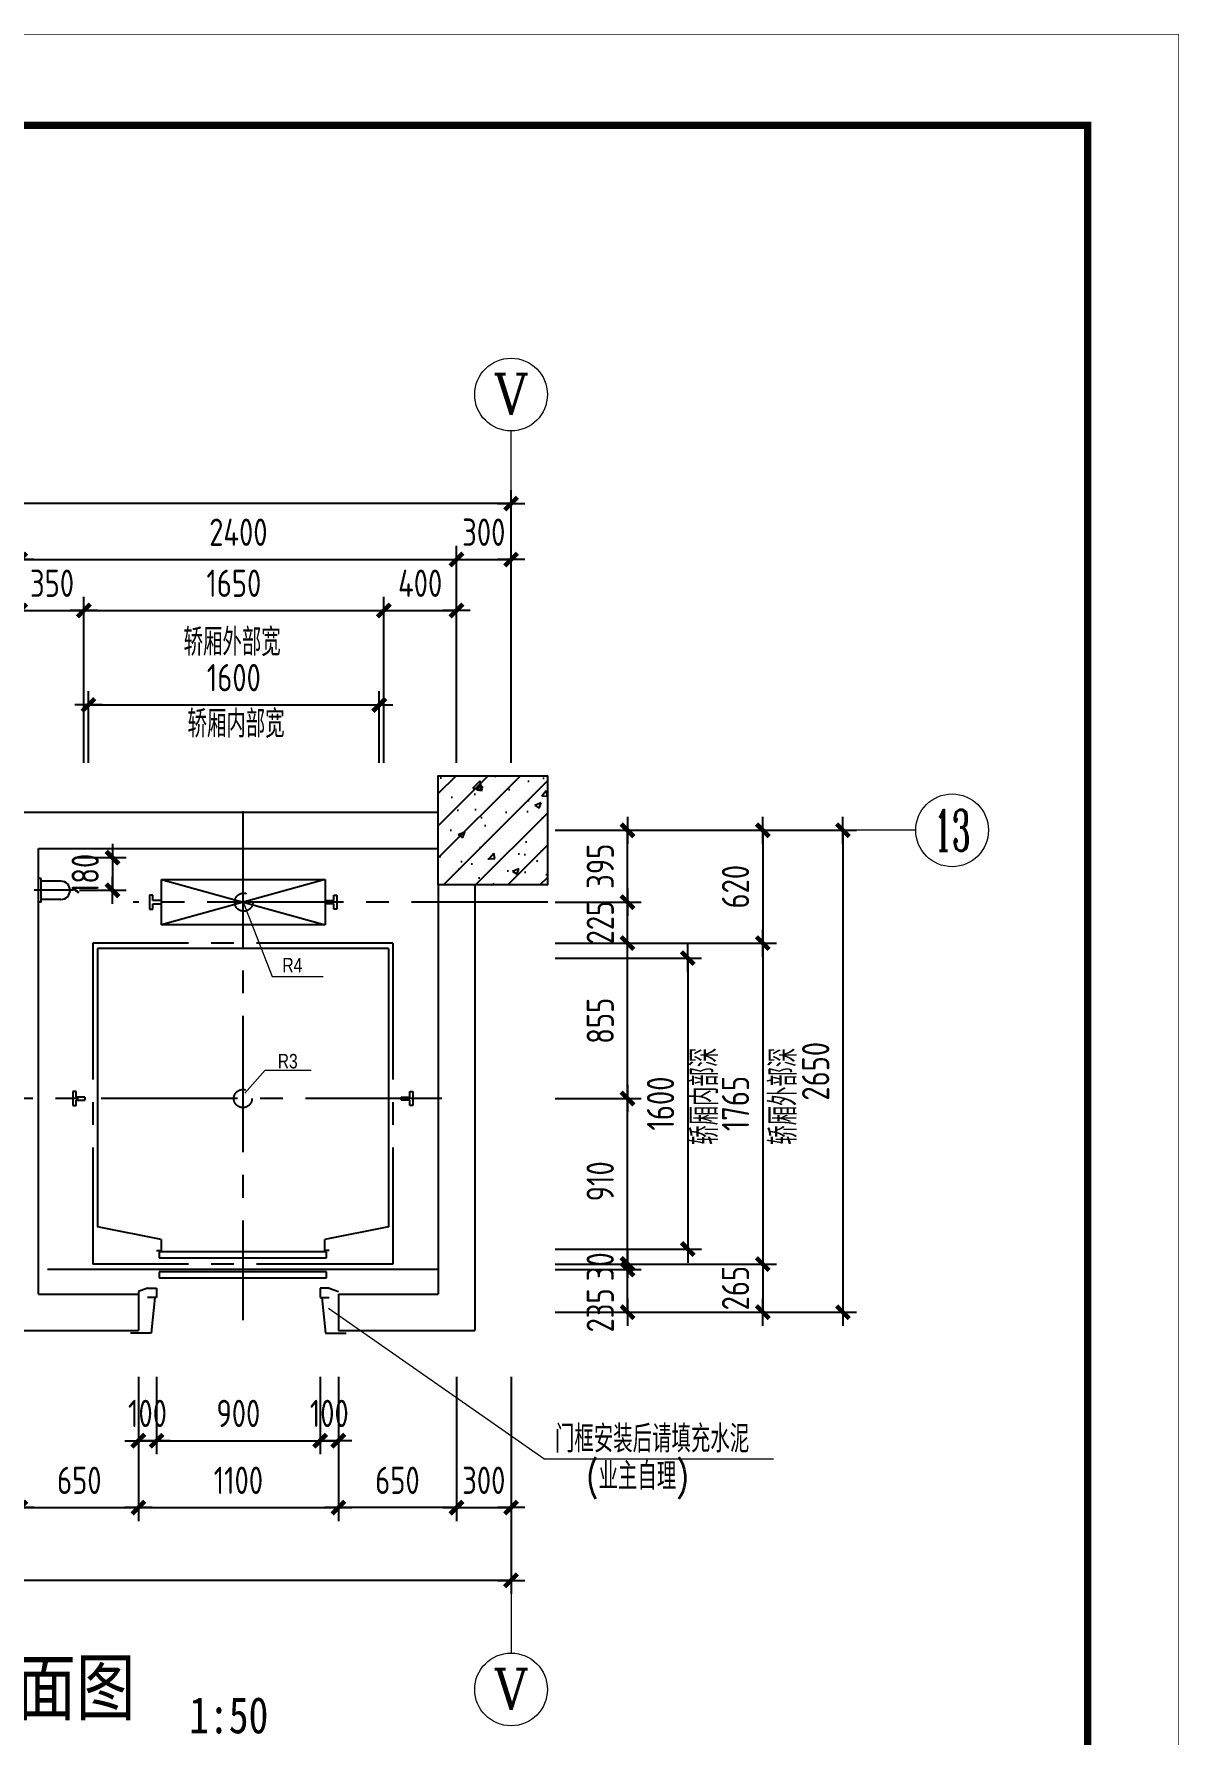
# Model space of a CAD drawing. Extents: x 185540 to 253404, y 138157 to 180211.
# Drawn here: x 247106 to 253404, y 170858 to 180211 of the extents above; entities that cross this region are included whole.
import ezdxf
from ezdxf.enums import TextEntityAlignment as Align

# ---------------------------------------------------------------- set-up
doc = ezdxf.new("R2010")
doc.units = 0
doc.header["$LTSCALE"] = 1000
doc.header["$MEASUREMENT"] = 0
doc.linetypes.add('CENTER2', pattern=[1.125, 0.75, -0.125, 0.125, -0.125])
doc.linetypes.add('HIDDEN', pattern=[0.375, 0.25, -0.125])
doc.layers.get('0').update_dxf_attribs({"linetype": 'CONTINUOUS'})
doc.layers.get('DEFPOINTS').update_dxf_attribs({"linetype": 'CONTINUOUS'})
for name, color, linetype in [('1', 8, 'CONTINUOUS'), ('HIDDEN', 2, 'HIDDEN'), ('MAIN', 7, 'CONTINUOUS'), ('WALL', 1, 'CONTINUOUS')]:
    doc.layers.add(name, color=color, linetype=linetype)
doc.layers.add('AXIS', color=3, linetype='CONTINUOUS', lineweight=9)
doc.styles.add('COMPLEX', font='COMPLEX.shx')
doc.styles.add('DIM_FONT', font='tssdeng.shx', dxfattribs={"width": 0.8, "bigfont": 'tssdchn.shx'})
doc.styles.add('H1', font='SimSun.ttf')
doc.styles.get("Standard").update_dxf_attribs({"font": 'txt.shx', "width": 0.8, "height": 260, "bigfont": 'china.shx'})
doc.dimstyles.new('DIMN-200', dxfattribs={"dimtxt": 300, "dimasz": 1, "dimexe": 250, "dimexo": 0, "dimgap": 150, "dimtad": 1, "dimdec": 0, "dimdsep": 46, "dimtxsty": 'DIM_FONT', "dimblk": '_DIMX', "dimcen": 2.5, "dimclrd": 256, "dimclre": 256, "dimclrt": 4, "dimadec": 0, "dimazin": 0, "dimtfac": 1, "dimtdec": 0, "dimtix": 1, "dimtmove": 2, "dimatfit": 3, "dimldrblk": '_DIMX', "dimfxl": 0, "dimtolj": 1, "dimtzin": 0, "dimarcsym": 0})
doc.dimstyles.get("Standard").update_dxf_attribs({"dimtxt": 300, "dimasz": 1, "dimexe": 150, "dimexo": 0, "dimgap": 150, "dimtad": 1, "dimdec": 0, "dimzin": 0, "dimdsep": 46, "dimtxsty": 'Standard', "dimblk1": '_DIMX', "dimblk2": '_DIMX', "dimsah": 1, "dimcen": 200, "dimclrd": 256, "dimclre": 256, "dimclrt": 4, "dimadec": 0, "dimazin": 0, "dimtfac": 1, "dimtdec": 0, "dimtix": 1, "dimtmove": 2, "dimatfit": 3, "dimldrblk": '_DIMX', "dimfxl": 0, "dimtolj": 1, "dimtzin": 0, "dimarcsym": 0})

# ---------------------------------------------------------------- blocks, each defined once
blk = doc.blocks.new('_DIMX')
blk.add_line((-150, 0), (150, 0))
at = {"const_width": 50}
blk.add_lwpolyline([(-70, -70), (70, 70)], dxfattribs=at)
blk = doc.blocks.new('*D22')
at = {"linetype": 'ByBlock'}
for p, q in [((269111.3, 133763.1), (269111.3, 135264.2)), ((276011.3, 133763.1), (276011.3, 135264.2)), ((276010.8, 135189.2), (269111.8, 135189.2))]:
    blk.add_line(p, q, dxfattribs=at)
at = {"layer": 'DEFPOINTS', "color": 0, "linetype": 'ByBlock'}
for p in [(269111.3, 135189.2), (269111.3, 133763.1), (276011.3, 133763.1)]:
    blk.add_point(p, dxfattribs=at)
at = {"linetype": 'ByBlock', "xscale": 0.5, "yscale": 0.5, "zscale": 0.5, "rotation": 180}
blk.add_blockref('_DIMX', (269111.3, 135189.2), dxfattribs=at)
at = {"linetype": 'ByBlock', "xscale": 0.5, "yscale": 0.5, "zscale": 0.5}
blk.add_blockref('_DIMX', (276011.3, 135189.2), dxfattribs=at)
at = {"color": 4, "linetype": 'ByBlock', "insert": (272561.3, 135339.2), "char_height": 150, "attachment_point": 5, "style": 'DIM_FONT'}
blk.add_mtext('\\A1;6900', dxfattribs=at)
blk = doc.blocks.new('*D23')
at = {"linetype": 'ByBlock'}
for p, q in [((269111.3, 130387.9), (269111.3, 129193.5)), ((276011.3, 130387.9), (276011.3, 129193.5)), ((276010.8, 129268.5), (269111.8, 129268.5))]:
    blk.add_line(p, q, dxfattribs=at)
at = {"layer": 'DEFPOINTS', "color": 0, "linetype": 'ByBlock'}
for p in [(269111.3, 130387.9), (276011.3, 130387.9), (269111.3, 129268.5)]:
    blk.add_point(p, dxfattribs=at)
at = {"linetype": 'ByBlock', "xscale": 0.5, "yscale": 0.5, "zscale": 0.5, "rotation": 180}
blk.add_blockref('_DIMX', (269111.3, 129268.5), dxfattribs=at)
at = {"linetype": 'ByBlock', "xscale": 0.5, "yscale": 0.5, "zscale": 0.5}
blk.add_blockref('_DIMX', (276011.3, 129268.5), dxfattribs=at)
at = {"color": 4, "linetype": 'ByBlock', "insert": (272561.3, 129418.5), "char_height": 150, "attachment_point": 5, "style": 'DIM_FONT'}
blk.add_mtext('\\A1;6900', dxfattribs=at)
blk = doc.blocks.new('*D24')
at = {"linetype": 'ByBlock'}
for p, q in [((273961.3, 130387.9), (273961.3, 129593.5)), ((275061.3, 130387.9), (275061.3, 129593.5)), ((273961.8, 129668.5), (275060.8, 129668.5))]:
    blk.add_line(p, q, dxfattribs=at)
at = {"layer": 'DEFPOINTS', "color": 0, "linetype": 'ByBlock'}
for p in [(273961.3, 130387.9), (275061.3, 130387.9), (275061.3, 129668.5)]:
    blk.add_point(p, dxfattribs=at)
at = {"linetype": 'ByBlock', "xscale": 0.5, "yscale": 0.5, "zscale": 0.5, "rotation": 180}
blk.add_blockref('_DIMX', (273961.3, 129668.5), dxfattribs=at)
at = {"linetype": 'ByBlock', "xscale": 0.5, "yscale": 0.5, "zscale": 0.5}
blk.add_blockref('_DIMX', (275061.3, 129668.5), dxfattribs=at)
at = {"color": 4, "linetype": 'ByBlock', "insert": (274511.3, 129818.5), "char_height": 150, "attachment_point": 5, "style": 'DIM_FONT'}
blk.add_mtext('\\A1;1100', dxfattribs=at)
blk = doc.blocks.new('*D27')
at = {"linetype": 'ByBlock'}
for p, q in [((275711.3, 130387.9), (275711.3, 129593.5)), ((276011.3, 130387.9), (276011.3, 129593.5)), ((275710.8, 129668.5), (275710.3, 129668.5)), ((275711.3, 129668.5), (276011.3, 129668.5)), ((276011.8, 129668.5), (276012.3, 129668.5))]:
    blk.add_line(p, q, dxfattribs=at)
at = {"layer": 'DEFPOINTS', "color": 0, "linetype": 'ByBlock'}
for p in [(275711.3, 130387.9), (276011.3, 130387.9), (276011.3, 129668.5)]:
    blk.add_point(p, dxfattribs=at)
at = {"linetype": 'ByBlock', "xscale": 0.5, "yscale": 0.5, "zscale": 0.5}
blk.add_blockref('_DIMX', (275711.3, 129668.5), dxfattribs=at)
at = {"linetype": 'ByBlock', "xscale": 0.5, "yscale": 0.5, "zscale": 0.5, "rotation": 180}
blk.add_blockref('_DIMX', (276011.3, 129668.5), dxfattribs=at)
at = {"color": 4, "linetype": 'ByBlock', "insert": (275861.3, 129818.5), "char_height": 150, "attachment_point": 5, "style": 'DIM_FONT'}
blk.add_mtext('\\A1;300', dxfattribs=at)
blk = doc.blocks.new('*D28')
at = {"linetype": 'ByBlock'}
for p, q in [((275061.3, 130387.9), (275061.3, 129593.5)), ((275711.3, 130387.9), (275711.3, 129593.5)), ((275710.8, 129668.5), (275061.8, 129668.5))]:
    blk.add_line(p, q, dxfattribs=at)
at = {"layer": 'DEFPOINTS', "color": 0, "linetype": 'ByBlock'}
for p in [(275061.3, 130387.9), (275711.3, 130387.9), (275061.3, 129668.5)]:
    blk.add_point(p, dxfattribs=at)
at = {"linetype": 'ByBlock', "xscale": 0.5, "yscale": 0.5, "zscale": 0.5, "rotation": 180}
blk.add_blockref('_DIMX', (275061.3, 129668.5), dxfattribs=at)
at = {"linetype": 'ByBlock', "xscale": 0.5, "yscale": 0.5, "zscale": 0.5}
blk.add_blockref('_DIMX', (275711.3, 129668.5), dxfattribs=at)
at = {"color": 4, "linetype": 'ByBlock', "insert": (275386.3, 129818.5), "char_height": 150, "attachment_point": 5, "style": 'DIM_FONT'}
blk.add_mtext('\\A1;650', dxfattribs=at)
blk = doc.blocks.new('*D33')
at = {"linetype": 'ByBlock'}
for p, q in [((273311.3, 130387.9), (273311.3, 129593.5)), ((273961.3, 130387.9), (273961.3, 129593.5)), ((273311.8, 129668.5), (273960.8, 129668.5))]:
    blk.add_line(p, q, dxfattribs=at)
at = {"layer": 'DEFPOINTS', "color": 0, "linetype": 'ByBlock'}
for p in [(273311.3, 130387.9), (273961.3, 130387.9), (273961.3, 129668.5)]:
    blk.add_point(p, dxfattribs=at)
at = {"linetype": 'ByBlock', "xscale": 0.5, "yscale": 0.5, "zscale": 0.5, "rotation": 180}
blk.add_blockref('_DIMX', (273311.3, 129668.5), dxfattribs=at)
at = {"linetype": 'ByBlock', "xscale": 0.5, "yscale": 0.5, "zscale": 0.5}
blk.add_blockref('_DIMX', (273961.3, 129668.5), dxfattribs=at)
at = {"color": 4, "linetype": 'ByBlock', "insert": (273636.3, 129818.5), "char_height": 150, "attachment_point": 5, "style": 'DIM_FONT'}
blk.add_mtext('\\A1;650', dxfattribs=at)
blk = doc.blocks.new('*D26')
at = {"linetype": 'ByBlock'}
for p, q in [((276253.9, 133392.9), (277911.8, 133392.9)), ((277836.8, 133392.4), (277836.8, 130743.4)), ((276253.9, 130742.9), (277911.8, 130742.9))]:
    blk.add_line(p, q, dxfattribs=at)
at = {"layer": 'DEFPOINTS', "color": 0, "linetype": 'ByBlock'}
for p in [(276253.9, 133392.9), (276253.9, 130742.9), (277836.8, 130742.9)]:
    blk.add_point(p, dxfattribs=at)
at = {"linetype": 'ByBlock', "xscale": 0.5, "yscale": 0.5, "zscale": 0.5}
for p, rotation in [((277836.8, 133392.9), 90), ((277836.8, 130742.9), 270)]:
    blk.add_blockref('_DIMX', p, dxfattribs=dict(at, rotation=rotation))
at = {"color": 4, "linetype": 'ByBlock', "insert": (277686.8, 132067.9), "char_height": 150, "attachment_point": 5, "rotation": 90, "style": 'DIM_FONT'}
blk.add_mtext('\\A1;2650', dxfattribs=at)
blk = doc.blocks.new('*D25')
at = {"linetype": 'ByBlock'}
for p, q in [((273311.3, 133763.1), (273311.3, 134957.1)), ((273311.8, 134882.1), (275710.8, 134882.1)), ((275711.3, 133763.1), (275711.3, 134957.1))]:
    blk.add_line(p, q, dxfattribs=at)
at = {"layer": 'DEFPOINTS', "color": 0, "linetype": 'ByBlock'}
for p in [(275711.3, 134882.1), (273311.3, 133763.1), (275711.3, 133763.1)]:
    blk.add_point(p, dxfattribs=at)
at = {"linetype": 'ByBlock', "xscale": 0.5, "yscale": 0.5, "zscale": 0.5, "rotation": 180}
blk.add_blockref('_DIMX', (273311.3, 134882.1), dxfattribs=at)
at = {"linetype": 'ByBlock', "xscale": 0.5, "yscale": 0.5, "zscale": 0.5}
blk.add_blockref('_DIMX', (275711.3, 134882.1), dxfattribs=at)
at = {"color": 4, "linetype": 'ByBlock', "insert": (274511.3, 135032.1), "char_height": 150, "attachment_point": 5, "style": 'DIM_FONT'}
blk.add_mtext('\\A1;2400', dxfattribs=at)
blk = doc.blocks.new('*D29')
at = {"linetype": 'ByBlock'}
for p, q in [((275710.8, 134882.1), (275710.3, 134882.1)), ((275711.3, 133763.1), (275711.3, 134957.1)), ((275711.3, 134882.1), (276011.3, 134882.1)), ((276011.3, 133763.1), (276011.3, 134957.1)), ((276011.8, 134882.1), (276012.3, 134882.1))]:
    blk.add_line(p, q, dxfattribs=at)
at = {"layer": 'DEFPOINTS', "color": 0, "linetype": 'ByBlock'}
for p in [(276011.3, 134882.1), (275711.3, 133763.1), (276011.3, 133763.1)]:
    blk.add_point(p, dxfattribs=at)
at = {"linetype": 'ByBlock', "xscale": 0.5, "yscale": 0.5, "zscale": 0.5}
blk.add_blockref('_DIMX', (275711.3, 134882.1), dxfattribs=at)
at = {"linetype": 'ByBlock', "xscale": 0.5, "yscale": 0.5, "zscale": 0.5, "rotation": 180}
blk.add_blockref('_DIMX', (276011.3, 134882.1), dxfattribs=at)
at = {"color": 4, "linetype": 'ByBlock', "insert": (275861.3, 135032.1), "char_height": 150, "attachment_point": 5, "style": 'DIM_FONT'}
blk.add_mtext('\\A1;300', dxfattribs=at)
blk = doc.blocks.new('*D90')
at = {"linetype": 'ByBlock'}
for p, q in [((270254, 154020.9), (270533.4, 154020.9)), ((270458.4, 154021.4), (270458.4, 154021.9)), ((270458.4, 154020.9), (270458.4, 153840.9)), ((270277.3, 153840.9), (270533.4, 153840.9)), ((270458.4, 153840.4), (270458.4, 153839.9))]:
    blk.add_line(p, q, dxfattribs=at)
at = {"layer": 'DEFPOINTS', "color": 0, "linetype": 'ByBlock'}
for p in [(270254, 154020.9), (270277.3, 153840.9), (270458.4, 153840.9)]:
    blk.add_point(p, dxfattribs=at)
at = {"linetype": 'ByBlock', "xscale": 0.5, "yscale": 0.5, "zscale": 0.5}
for p, rotation in [((270458.4, 154020.9), 270), ((270458.4, 153840.9), 90)]:
    blk.add_blockref('_DIMX', p, dxfattribs=dict(at, rotation=rotation))
at = {"color": 4, "linetype": 'ByBlock', "insert": (270308.4, 153930.9), "char_height": 150, "attachment_point": 5, "rotation": 90, "style": 'DIM_FONT'}
blk.add_mtext('\\A1;180', dxfattribs=at)
blk = doc.blocks.new('*D96')
at = {"linetype": 'ByBlock'}
for p, q in [((271661.3, 130387.9), (271661.3, 129961.5)), ((272561.3, 130387.9), (272561.3, 129961.5)), ((271661.8, 130036.5), (272560.8, 130036.5))]:
    blk.add_line(p, q, dxfattribs=at)
at = {"layer": 'DEFPOINTS', "color": 0, "linetype": 'ByBlock'}
for p in [(271661.3, 130387.9), (272561.3, 130387.9), (272561.3, 130036.5)]:
    blk.add_point(p, dxfattribs=at)
at = {"linetype": 'ByBlock', "xscale": 0.5, "yscale": 0.5, "zscale": 0.5, "rotation": 180}
blk.add_blockref('_DIMX', (271661.3, 130036.5), dxfattribs=at)
at = {"linetype": 'ByBlock', "xscale": 0.5, "yscale": 0.5, "zscale": 0.5}
blk.add_blockref('_DIMX', (272561.3, 130036.5), dxfattribs=at)
at = {"color": 4, "linetype": 'ByBlock', "insert": (272111.3, 130186.5), "char_height": 150, "attachment_point": 5, "style": 'DIM_FONT'}
blk.add_mtext('\\A1;900', dxfattribs=at)
blk = doc.blocks.new('*D95')
at = {"linetype": 'ByBlock'}
for p, q in [((272561.3, 130387.9), (272561.3, 129961.5)), ((272661.3, 130387.9), (272661.3, 129961.5)), ((272560.8, 130036.5), (272560.3, 130036.5)), ((272561.3, 130036.5), (272661.3, 130036.5)), ((272661.8, 130036.5), (272662.3, 130036.5))]:
    blk.add_line(p, q, dxfattribs=at)
at = {"layer": 'DEFPOINTS', "color": 0, "linetype": 'ByBlock'}
for p in [(272561.3, 130387.9), (272661.3, 130387.9), (272661.3, 130036.5)]:
    blk.add_point(p, dxfattribs=at)
at = {"linetype": 'ByBlock', "xscale": 0.5, "yscale": 0.5, "zscale": 0.5}
blk.add_blockref('_DIMX', (272561.3, 130036.5), dxfattribs=at)
at = {"linetype": 'ByBlock', "xscale": 0.5, "yscale": 0.5, "zscale": 0.5, "rotation": 180}
blk.add_blockref('_DIMX', (272661.3, 130036.5), dxfattribs=at)
at = {"color": 4, "linetype": 'ByBlock', "insert": (272611.3, 130186.5), "char_height": 150, "attachment_point": 5, "style": 'DIM_FONT'}
blk.add_mtext('\\A1;100', dxfattribs=at)
blk = doc.blocks.new('*D94')
at = {"linetype": 'ByBlock'}
for p, q in [((271561.3, 130387.9), (271561.3, 129961.5)), ((271661.3, 130387.9), (271661.3, 129961.5)), ((271560.8, 130036.5), (271560.3, 130036.5)), ((271561.3, 130036.5), (271661.3, 130036.5)), ((271661.8, 130036.5), (271662.3, 130036.5))]:
    blk.add_line(p, q, dxfattribs=at)
at = {"layer": 'DEFPOINTS', "color": 0, "linetype": 'ByBlock'}
for p in [(271561.3, 130387.9), (271661.3, 130387.9), (271661.3, 130036.5)]:
    blk.add_point(p, dxfattribs=at)
at = {"linetype": 'ByBlock', "xscale": 0.5, "yscale": 0.5, "zscale": 0.5}
blk.add_blockref('_DIMX', (271561.3, 130036.5), dxfattribs=at)
at = {"linetype": 'ByBlock', "xscale": 0.5, "yscale": 0.5, "zscale": 0.5, "rotation": 180}
blk.add_blockref('_DIMX', (271661.3, 130036.5), dxfattribs=at)
at = {"color": 4, "linetype": 'ByBlock', "insert": (271611.3, 130186.5), "char_height": 150, "attachment_point": 5, "style": 'DIM_FONT'}
blk.add_mtext('\\A1;100', dxfattribs=at)
blk = doc.blocks.new('*D97')
at = {"linetype": 'ByBlock'}
for p, q in [((276253.9, 132772.9), (277471, 132772.9)), ((277396, 132772.4), (277396, 131008.4)), ((276253.9, 131007.9), (277471, 131007.9))]:
    blk.add_line(p, q, dxfattribs=at)
at = {"layer": 'DEFPOINTS', "color": 0, "linetype": 'ByBlock'}
for p in [(276253.9, 132772.9), (276253.9, 131007.9), (277396, 131007.9)]:
    blk.add_point(p, dxfattribs=at)
at = {"linetype": 'ByBlock', "xscale": 0.5, "yscale": 0.5, "zscale": 0.5}
for p, rotation in [((277396, 132772.9), 90), ((277396, 131007.9), 270)]:
    blk.add_blockref('_DIMX', p, dxfattribs=dict(at, rotation=rotation))
at = {"color": 4, "linetype": 'ByBlock', "insert": (277246, 131890.4), "char_height": 150, "attachment_point": 5, "rotation": 90, "style": 'DIM_FONT'}
blk.add_mtext('\\A1;1765', dxfattribs=at)
blk = doc.blocks.new('*D98')
at = {"linetype": 'ByBlock'}
for p, q in [((276253.9, 133392.9), (277471, 133392.9)), ((277396, 133392.4), (277396, 132773.4)), ((276253.9, 132772.9), (277471, 132772.9))]:
    blk.add_line(p, q, dxfattribs=at)
at = {"layer": 'DEFPOINTS', "color": 0, "linetype": 'ByBlock'}
for p in [(276253.9, 133392.9), (276253.9, 132772.9), (277396, 132772.9)]:
    blk.add_point(p, dxfattribs=at)
at = {"linetype": 'ByBlock', "xscale": 0.5, "yscale": 0.5, "zscale": 0.5}
for p, rotation in [((277396, 133392.9), 90), ((277396, 132772.9), 270)]:
    blk.add_blockref('_DIMX', p, dxfattribs=dict(at, rotation=rotation))
at = {"color": 4, "linetype": 'ByBlock', "insert": (277246, 133082.9), "char_height": 150, "attachment_point": 5, "rotation": 90, "style": 'DIM_FONT'}
blk.add_mtext('\\A1;620', dxfattribs=at)
blk = doc.blocks.new('*D99')
at = {"linetype": 'ByBlock'}
for p, q in [((276253.9, 131007.9), (277471, 131007.9)), ((277396, 131008.4), (277396, 131008.9)), ((277396, 131007.9), (277396, 130742.9)), ((276253.9, 130742.9), (277471, 130742.9)), ((277396, 130742.4), (277396, 130741.9))]:
    blk.add_line(p, q, dxfattribs=at)
at = {"layer": 'DEFPOINTS', "color": 0, "linetype": 'ByBlock'}
for p in [(276253.9, 131007.9), (276253.9, 130742.9), (277396, 130742.9)]:
    blk.add_point(p, dxfattribs=at)
at = {"linetype": 'ByBlock', "xscale": 0.5, "yscale": 0.5, "zscale": 0.5}
for p, rotation in [((277396, 131007.9), 270), ((277396, 130742.9), 90)]:
    blk.add_blockref('_DIMX', p, dxfattribs=dict(at, rotation=rotation))
at = {"color": 4, "linetype": 'ByBlock', "insert": (277246, 130875.4), "char_height": 150, "attachment_point": 5, "rotation": 90, "style": 'DIM_FONT'}
blk.add_mtext('\\A1;265', dxfattribs=at)
blk = doc.blocks.new('*D100')
at = {"linetype": 'ByBlock'}
for p, q in [((276253.9, 132690.4), (277058.6, 132690.4)), ((276983.6, 132689.9), (276983.6, 131090.9)), ((276253.9, 131090.4), (277058.6, 131090.4))]:
    blk.add_line(p, q, dxfattribs=at)
at = {"layer": 'DEFPOINTS', "color": 0, "linetype": 'ByBlock'}
for p in [(276253.9, 132690.4), (276253.9, 131090.4), (276983.6, 131090.4)]:
    blk.add_point(p, dxfattribs=at)
at = {"linetype": 'ByBlock', "xscale": 0.5, "yscale": 0.5, "zscale": 0.5}
for p, rotation in [((276983.6, 132690.4), 90), ((276983.6, 131090.4), 270)]:
    blk.add_blockref('_DIMX', p, dxfattribs=dict(at, rotation=rotation))
at = {"color": 4, "linetype": 'ByBlock', "insert": (276833.6, 131890.4), "char_height": 150, "attachment_point": 5, "rotation": 90, "style": 'DIM_FONT'}
blk.add_mtext('\\A1;1600', dxfattribs=at)
blk = doc.blocks.new('*D101')
at = {"linetype": 'ByBlock'}
for p, q in [((276253.9, 132000.4), (276726.8, 132000.4)), ((276651.8, 131090.9), (276651.8, 131999.9)), ((276253.9, 131090.4), (276726.8, 131090.4))]:
    blk.add_line(p, q, dxfattribs=at)
at = {"layer": 'DEFPOINTS', "color": 0, "linetype": 'ByBlock'}
for p in [(276253.9, 132000.4), (276651.8, 132000.4), (276253.9, 131090.4)]:
    blk.add_point(p, dxfattribs=at)
at = {"linetype": 'ByBlock', "xscale": 0.5, "yscale": 0.5, "zscale": 0.5}
for p, rotation in [((276651.8, 132000.4), 90), ((276651.8, 131090.4), 270)]:
    blk.add_blockref('_DIMX', p, dxfattribs=dict(at, rotation=rotation))
at = {"color": 4, "linetype": 'ByBlock', "insert": (276501.8, 131545.4), "char_height": 150, "attachment_point": 5, "rotation": 90, "style": 'DIM_FONT'}
blk.add_mtext('\\A1;910', dxfattribs=at)
blk = doc.blocks.new('*D102')
at = {"linetype": 'ByBlock'}
for p, q in [((276253.9, 132772.9), (276726.8, 132772.9)), ((276651.8, 131918.4), (276651.8, 132772.4)), ((276253.9, 131917.9), (276726.8, 131917.9))]:
    blk.add_line(p, q, dxfattribs=at)
at = {"layer": 'DEFPOINTS', "color": 0, "linetype": 'ByBlock'}
for p in [(276253.9, 132772.9), (276651.8, 132772.9), (276253.9, 131917.9)]:
    blk.add_point(p, dxfattribs=at)
at = {"linetype": 'ByBlock', "xscale": 0.5, "yscale": 0.5, "zscale": 0.5}
for p, rotation in [((276651.8, 132772.9), 90), ((276651.8, 131917.9), 270)]:
    blk.add_blockref('_DIMX', p, dxfattribs=dict(at, rotation=rotation))
at = {"color": 4, "linetype": 'ByBlock', "insert": (276501.8, 132345.4), "char_height": 150, "attachment_point": 5, "rotation": 90, "style": 'DIM_FONT'}
blk.add_mtext('\\A1;855', dxfattribs=at)
blk = doc.blocks.new('*D103')
at = {"linetype": 'ByBlock'}
for p, q in [((276253.9, 131007.9), (276726.8, 131007.9)), ((276253.9, 130977.9), (276726.8, 130977.9)), ((276651.8, 131008.4), (276651.8, 131008.9)), ((276651.8, 130977.9), (276651.8, 131007.9)), ((276651.8, 130977.4), (276651.8, 130976.9))]:
    blk.add_line(p, q, dxfattribs=at)
at = {"layer": 'DEFPOINTS', "color": 0, "linetype": 'ByBlock'}
for p in [(276253.9, 131007.9), (276253.9, 130977.9), (276651.8, 131007.9)]:
    blk.add_point(p, dxfattribs=at)
at = {"linetype": 'ByBlock', "xscale": 0.5, "yscale": 0.5, "zscale": 0.5}
for p, rotation in [((276651.8, 131007.9), 270), ((276651.8, 130977.9), 90)]:
    blk.add_blockref('_DIMX', p, dxfattribs=dict(at, rotation=rotation))
at = {"color": 4, "linetype": 'ByBlock', "insert": (276501.8, 130992.9), "char_height": 150, "attachment_point": 5, "rotation": 90, "style": 'DIM_FONT'}
blk.add_mtext('\\A1;30', dxfattribs=at)
blk = doc.blocks.new('*D104')
at = {"linetype": 'ByBlock'}
for p, q in [((276253.9, 130977.9), (276726.8, 130977.9)), ((276651.8, 130743.4), (276651.8, 130977.4)), ((276253.9, 130742.9), (276726.8, 130742.9))]:
    blk.add_line(p, q, dxfattribs=at)
at = {"layer": 'DEFPOINTS', "color": 0, "linetype": 'ByBlock'}
for p in [(276253.9, 130977.9), (276651.8, 130977.9), (276253.9, 130742.9)]:
    blk.add_point(p, dxfattribs=at)
at = {"linetype": 'ByBlock', "xscale": 0.5, "yscale": 0.5, "zscale": 0.5}
for p, rotation in [((276651.8, 130977.9), 90), ((276651.8, 130742.9), 270)]:
    blk.add_blockref('_DIMX', p, dxfattribs=dict(at, rotation=rotation))
at = {"color": 4, "linetype": 'ByBlock', "insert": (276501.8, 130753.1), "char_height": 150, "attachment_point": 5, "rotation": 90, "style": 'DIM_FONT'}
blk.add_mtext('\\A1;235', dxfattribs=at)
blk = doc.blocks.new('*D105')
at = {"linetype": 'ByBlock'}
for p, q in [((276253.9, 132997.9), (276726.8, 132997.9)), ((276651.8, 132998.4), (276651.8, 132998.9)), ((276651.8, 132772.9), (276651.8, 132997.9)), ((276253.9, 132772.9), (276726.8, 132772.9)), ((276651.8, 132772.4), (276651.8, 132771.9))]:
    blk.add_line(p, q, dxfattribs=at)
at = {"layer": 'DEFPOINTS', "color": 0, "linetype": 'ByBlock'}
for p in [(276253.9, 132997.9), (276651.8, 132997.9), (276253.9, 132772.9)]:
    blk.add_point(p, dxfattribs=at)
at = {"linetype": 'ByBlock', "xscale": 0.5, "yscale": 0.5, "zscale": 0.5}
for p, rotation in [((276651.8, 132997.9), 270), ((276651.8, 132772.9), 90)]:
    blk.add_blockref('_DIMX', p, dxfattribs=dict(at, rotation=rotation))
at = {"color": 4, "linetype": 'ByBlock', "insert": (276501.8, 132885.4), "char_height": 150, "attachment_point": 5, "rotation": 90, "style": 'DIM_FONT'}
blk.add_mtext('\\A1;225', dxfattribs=at)
blk = doc.blocks.new('*D106')
at = {"linetype": 'ByBlock'}
for p, q in [((276253.9, 133392.9), (276726.8, 133392.9)), ((276651.8, 133393.4), (276651.8, 133393.9)), ((276651.8, 132997.9), (276651.8, 133392.9)), ((276253.9, 132997.9), (276726.8, 132997.9)), ((276651.8, 132997.4), (276651.8, 132996.9))]:
    blk.add_line(p, q, dxfattribs=at)
at = {"layer": 'DEFPOINTS', "color": 0, "linetype": 'ByBlock'}
for p in [(276253.9, 133392.9), (276651.8, 133392.9), (276253.9, 132997.9)]:
    blk.add_point(p, dxfattribs=at)
at = {"linetype": 'ByBlock', "xscale": 0.5, "yscale": 0.5, "zscale": 0.5}
for p, rotation in [((276651.8, 133392.9), 270), ((276651.8, 132997.9), 90)]:
    blk.add_blockref('_DIMX', p, dxfattribs=dict(at, rotation=rotation))
at = {"color": 4, "linetype": 'ByBlock', "insert": (276501.8, 133195.4), "char_height": 150, "attachment_point": 5, "rotation": 90, "style": 'DIM_FONT'}
blk.add_mtext('\\A1;395', dxfattribs=at)
blk = doc.blocks.new('*D112')
at = {"linetype": 'ByBlock'}
for p, q in [((271261.3, 133763.1), (271261.3, 134676.5)), ((271261.8, 134601.5), (272910.8, 134601.5)), ((272911.3, 133763.1), (272911.3, 134676.5))]:
    blk.add_line(p, q, dxfattribs=at)
at = {"layer": 'DEFPOINTS', "color": 0, "linetype": 'ByBlock'}
for p in [(272911.3, 134601.5), (271261.3, 133763.1), (272911.3, 133763.1)]:
    blk.add_point(p, dxfattribs=at)
at = {"linetype": 'ByBlock', "xscale": 0.5, "yscale": 0.5, "zscale": 0.5, "rotation": 180}
blk.add_blockref('_DIMX', (271261.3, 134601.5), dxfattribs=at)
at = {"linetype": 'ByBlock', "xscale": 0.5, "yscale": 0.5, "zscale": 0.5}
blk.add_blockref('_DIMX', (272911.3, 134601.5), dxfattribs=at)
at = {"color": 4, "linetype": 'ByBlock', "insert": (272086.3, 134751.5), "char_height": 150, "attachment_point": 5, "style": 'DIM_FONT'}
blk.add_mtext('\\A1;1650', dxfattribs=at)
blk = doc.blocks.new('*D114')
at = {"linetype": 'ByBlock'}
for p, q in [((271286.3, 133763.1), (271286.3, 134157.5)), ((272886.3, 133763.1), (272886.3, 134157.5)), ((271286.8, 134082.5), (272885.8, 134082.5))]:
    blk.add_line(p, q, dxfattribs=at)
at = {"layer": 'DEFPOINTS', "color": 0, "linetype": 'ByBlock'}
for p in [(272886.3, 134082.5), (271286.3, 133763.1), (272886.3, 133763.1)]:
    blk.add_point(p, dxfattribs=at)
at = {"linetype": 'ByBlock', "xscale": 0.5, "yscale": 0.5, "zscale": 0.5, "rotation": 180}
blk.add_blockref('_DIMX', (271286.3, 134082.5), dxfattribs=at)
at = {"linetype": 'ByBlock', "xscale": 0.5, "yscale": 0.5, "zscale": 0.5}
blk.add_blockref('_DIMX', (272886.3, 134082.5), dxfattribs=at)
at = {"color": 4, "linetype": 'ByBlock', "insert": (272086.3, 134232.5), "char_height": 150, "attachment_point": 5, "style": 'DIM_FONT'}
blk.add_mtext('\\A1;1600', dxfattribs=at)
blk = doc.blocks.new('*D111')
at = {"linetype": 'ByBlock'}
for p, q in [((270910.8, 134601.5), (270910.3, 134601.5)), ((270911.3, 133763.1), (270911.3, 134676.5)), ((270911.3, 134601.5), (271261.3, 134601.5)), ((271261.3, 133763.1), (271261.3, 134676.5)), ((271261.8, 134601.5), (271262.3, 134601.5))]:
    blk.add_line(p, q, dxfattribs=at)
at = {"layer": 'DEFPOINTS', "color": 0, "linetype": 'ByBlock'}
for p in [(271261.3, 134601.5), (270911.3, 133763.1), (271261.3, 133763.1)]:
    blk.add_point(p, dxfattribs=at)
at = {"linetype": 'ByBlock', "xscale": 0.5, "yscale": 0.5, "zscale": 0.5}
blk.add_blockref('_DIMX', (270911.3, 134601.5), dxfattribs=at)
at = {"linetype": 'ByBlock', "xscale": 0.5, "yscale": 0.5, "zscale": 0.5, "rotation": 180}
blk.add_blockref('_DIMX', (271261.3, 134601.5), dxfattribs=at)
at = {"color": 4, "linetype": 'ByBlock', "insert": (271086.3, 134751.5), "char_height": 150, "attachment_point": 5, "style": 'DIM_FONT'}
blk.add_mtext('\\A1;350', dxfattribs=at)
blk = doc.blocks.new('*D113')
at = {"linetype": 'ByBlock'}
for p, q in [((272910.8, 134601.5), (272910.3, 134601.5)), ((272911.3, 133763.1), (272911.3, 134676.5)), ((272911.3, 134601.5), (273311.3, 134601.5)), ((273311.3, 133763.1), (273311.3, 134676.5)), ((273311.8, 134601.5), (273312.3, 134601.5))]:
    blk.add_line(p, q, dxfattribs=at)
at = {"layer": 'DEFPOINTS', "color": 0, "linetype": 'ByBlock'}
for p in [(273311.3, 134601.5), (272911.3, 133763.1), (273311.3, 133763.1)]:
    blk.add_point(p, dxfattribs=at)
at = {"linetype": 'ByBlock', "xscale": 0.5, "yscale": 0.5, "zscale": 0.5}
blk.add_blockref('_DIMX', (272911.3, 134601.5), dxfattribs=at)
at = {"linetype": 'ByBlock', "xscale": 0.5, "yscale": 0.5, "zscale": 0.5, "rotation": 180}
blk.add_blockref('_DIMX', (273311.3, 134601.5), dxfattribs=at)
at = {"color": 4, "linetype": 'ByBlock', "insert": (273111.3, 134751.5), "char_height": 150, "attachment_point": 5, "style": 'DIM_FONT'}
blk.add_mtext('\\A1;400', dxfattribs=at)

msp = doc.modelspace()

# ---------------------------------------------------------------- hatches: boundary and pattern name
at = {"layer": '1'}
h = msp.add_hatch(dxfattribs=at)
h.set_pattern_fill('AR-CONC', color=256, scale=50, style=0)
h.set_pattern_definition([(50, (51060.34, -845.16), (358.6301, -31.37607), [37.5, -412.5]), (355, (51060.34, -845.16), (-69.37567, 376.09607), [30, -330]), (100.4514, (51090.22, -847.77), (289.2547, 344.71977), [31.8701, -350.57106]), (46.1842, (51060.34, -745.16), (533.6205, -82.7595), [56.25, -618.75]), (96.6356, (51104.8, -752.06), (467.3314, 487.0589), [47.8051, -525.8565]), (351.1842, (51060.34, -745.16), (467.331, 487.0593), [45, -495]), (21, (51110.34, -770.16), (298.45353, -201.30945), [37.5, -412.5]), (326, (51110.34, -770.16), (121.65767, 362.575), [30, -330]), (71.4514, (51135.2, -786.93), (420.1113, 161.26525), [31.8701, -350.57106]), (37.5, (51060.34, -845.16), (6.07993, 166.44693), [0, -326, 0, -335, 0, -331.25]), (7.5, (51060.34, -845.16), (131.53477, 197.20586), [0, -191, 0, -318.5, 0, -126.25]), (327.5, (50948.84, -845.16), (266.91122, -11.277436), [0, -125, 0, -390, 0, -517.5]), (317.5, (50898.84, -845.16), (291.59308, 50.0525), [0, -162.5, 0, -259, 0, -367.5])])
h.paths.add_polyline_path([(249930, 176132.4), (249330, 176132.4), (249330, 175532.4), (249930, 175532.4)])
h = msp.add_hatch(dxfattribs=at)
h.set_pattern_fill('ANSI31', color=256, scale=1000, style=0)
h.set_pattern_definition([(45, (51060.34, -845.16), (-88.38835, 88.38835), [])])
h.paths.add_polyline_path([(249330, 175532.4), (249930, 175532.4), (249930, 176132.4), (249330, 176132.4)])

# ---------------------------------------------------------------- linework, layer by layer
for points, const_width in [([(253402.3, 138159.3), (193952.3, 138159.3), (193952.3, 180209.3), (253402.3, 180209.3)], 4), ([(252902.3, 179709.3), (252902.3, 138659.3), (195202.3, 138659.3), (195202.3, 179709.3)], 40)]:
    msp.add_lwpolyline(points, close=True, dxfattribs=dict(const_width=const_width))
at = {"layer": '1', "linetype": 'CENTER2'}
for p, q in [((248255, 175937.2), (248255, 173138.8)), ((247323.6, 175502.4), (247106.7, 175502.4)), ((249933.1, 175437.4), (247651.2, 175437.4)), ((249080, 175212.4), (247430, 175212.4)), ((247430, 175212.4), (247430, 173447.4)), ((249080, 175212.4), (249080, 173447.4)), ((249350, 174357.4), (246857.9, 174357.4)), ((249080, 173447.4), (247430, 173447.4))]:
    msp.add_line(p, q, dxfattribs=at)
at = {"layer": 'AXIS'}
for p, q in [((249730, 176202.6), (249730, 178028.7)), ((251956.1, 175832.4), (249972.7, 175832.4)), ((248256, 175437.8), (248415.6, 175028.8)), ((248415.6, 175028.8), (248697.4, 175028.8)), ((248264.7, 174387), (248378.1, 174513.5)), ((248378.1, 174513.5), (248630.3, 174513.5)), ((249910.6, 172375.3), (248725.6, 173202.2)), ((249730, 172827.5), (249730, 171308)), ((249910.6, 172375.3), (251174, 172375.3))]:
    msp.add_line(p, q, dxfattribs=at)
for centre in [(249730, 178228.7), (252156.1, 175832.4), (249730, 171108)]:
    msp.add_circle(centre, 200, dxfattribs=at)
at = {"layer": 'HIDDEN'}
for centre in [(248259.5, 175437.4), (248255, 174357.4)]:
    msp.add_circle(centre, 50, dxfattribs=at)
at = {"layer": 'MAIN'}
for p, q in [((247145, 175567.4), (247130, 175567.4)), ((247145, 175437.4), (247145, 175567.4)), ((247254, 175552.3), (247145, 175552.3)), ((247741.9, 175476.4), (247741.9, 175398.4)), ((247758.9, 175476.4), (247741.9, 175476.4)), ((247758.9, 175445.8), (247758.9, 175476.4)), ((247806.9, 175312.8), (247806.9, 175562.8)), ((247806.9, 175562.8), (248706.9, 175312.8)), ((248706.9, 175562.8), (247806.9, 175312.8)), ((247806.9, 175562.8), (248706.9, 175562.8)), ((248706.9, 175562.8), (248706.9, 175312.8)), ((248754.9, 175445.8), (248754.9, 175476.4)), ((248754.9, 175476.4), (248771.9, 175476.4)), ((248771.9, 175476.4), (248771.9, 175398.2)), ((247145, 175437.4), (247130, 175437.4)), ((247254, 175452.3), (247145, 175452.3)), ((247741.9, 175398.4), (247758.9, 175398.4)), ((247806.9, 175445.8), (247758.9, 175445.8)), ((247758.9, 175398.4), (247758.9, 175429)), ((247758.9, 175429), (247806.9, 175429)), ((248706.9, 175445.8), (248754.9, 175445.8)), ((248754.9, 175429), (248706.9, 175429)), ((248754.9, 175398.4), (248754.9, 175429)), ((248771.9, 175398.4), (248754.9, 175398.4)), ((248706.9, 175312.8), (247806.9, 175312.8)), ((249055, 175182.4), (247455, 175182.4)), ((247455, 175182.4), (247455, 173652.4)), ((249055, 175182.4), (249055, 173652.4)), ((247337, 174396.4), (247320, 174396.4)), ((247320, 174396.4), (247320, 174318.4)), ((247337, 174365.8), (247337, 174396.4)), ((247385, 174365.8), (247337, 174365.8)), ((247385, 174365.8), (247385, 174349)), ((249125, 174365.8), (249173, 174365.8)), ((249125, 174365.8), (249125, 174349)), ((249173, 174396.4), (249190, 174396.4)), ((249173, 174365.8), (249173, 174396.4)), ((249190, 174396.4), (249190, 174318.4)), ((247320, 174318.4), (247337, 174318.4)), ((247337, 174349), (247385, 174349)), ((247337, 174318.4), (247337, 174349)), ((249173, 174349), (249125, 174349)), ((249173, 174318.4), (249173, 174349)), ((249190, 174318.4), (249173, 174318.4)), ((247805, 173582.4), (247455, 173652.4)), ((249055, 173652.4), (248705, 173582.4)), ((247780, 173522.4), (247805, 173522.4)), ((247795, 173514.4), (247795, 173482.4)), ((248715, 173514.4), (247795, 173514.4)), ((247805, 173582.4), (247805, 173522.4)), ((248705, 173522.4), (248705, 173582.4)), ((248730, 173522.4), (248705, 173522.4)), ((248715, 173482.4), (248715, 173514.4)), ((249330, 173417.4), (247180, 173417.4)), ((247795, 173482.4), (248715, 173482.4)), ((248715, 173404.1), (247795, 173404.1)), ((247795, 173404.1), (247795, 173372.1)), ((247795, 173372.1), (248715, 173372.1)), ((248715, 173372.1), (248715, 173404.1)), ((247730, 173314.1), (247680, 173297.1)), ((247680, 173297.1), (247680.3, 173280.2)), ((247730, 173314.1), (247780, 173314.1)), ((247780, 173264.1), (247730, 173264.1)), ((247770, 173264.1), (247750, 173067.5)), ((247780, 173314.1), (247780, 173264.1)), ((248730, 173314.1), (248680, 173314.1)), ((248680, 173314.1), (248680, 173264.1)), ((248680, 173264.1), (248730, 173264.1)), ((248690, 173264.1), (248710, 173067.5)), ((248730, 173314.1), (248780, 173297.1)), ((247750, 173067.5), (247636.5, 173067.5)), ((248710, 173067.5), (248822.8, 173067.5))]:
    msp.add_line(p, q, dxfattribs=at)
msp.add_arc((247254, 175502.3), 50, 270, 90, dxfattribs=at)
at = {"layer": 'WALL'}
for p, q in [((243130, 175932.4), (249330, 175932.4)), ((247130, 175732.4), (249330, 175732.4)), ((247130, 173282.4), (247130, 175732.4)), ((249330, 175532.4), (249330, 173282.4)), ((249530, 175532.4), (249530, 173082.4)), ((247130, 173282.4), (247680, 173282.4)), ((247680, 173282.4), (247680, 173082.4)), ((248780, 173282.4), (249330, 173282.4)), ((248780, 173282.4), (248780, 173082.4)), ((246380, 173082.4), (247680, 173082.4)), ((248780, 173082.4), (249530, 173082.4))]:
    msp.add_line(p, q, dxfattribs=at)
msp.add_lwpolyline([(249330, 175532.4), (249330, 176132.4), (249930, 176132.4), (249930, 175532.4)], close=True, dxfattribs=at)

# ---------------------------------------------------------------- texts
at = {"layer": 'AXIS', "width": 0.75}
for s, p in [('轿厢外部宽', (247928.6, 176792.6)), ('轿厢内部宽', (247950.1, 176342.9)), ('门框安装后请填充水泥', (249971.3, 172411)), ('(业主自理)', (250143.9, 172206))]:
    msp.add_text(s, height=150, dxfattribs=at).set_placement(p)
for s, p in [('轿厢内部深', (250869.1, 174102.9)), ('轿厢外部深', (251302.2, 174102.9))]:
    msp.add_text(s, height=150, rotation=90, dxfattribs=at).set_placement(p)
at = {"layer": 'AXIS', "style": 'H1', "width": 0.8}
for s, height, p in [('客梯(2)井道平面图', 300, (244882.4, 170970.5)), ('1:50', 200, (247959.7, 170866.8))]:
    msp.add_text(s, height=height, dxfattribs=at).set_placement(p)
at = {"layer": 'AXIS', "char_height": 80, "attachment_point": 4}
for s, insert in [('\\Fgvfs.shx;R4', (248472.4, 175090.9)), ('\\Fgvfs.shx;R3', (248446.8, 174562.5))]:
    msp.add_mtext(s, dxfattribs=dict(at, insert=insert))
at = {"layer": 'AXIS', "style": 'COMPLEX'}
for tag, width, p, p2 in [('V', 1.041667, (249630, 178116.7), (249830, 178116.7)), ('13', 0.646552, (252056.1, 175720.4), (252256.1, 175720.4)), ('V', 1.041667, (249630, 170996), (249830, 170996))]:
    msp.add_attdef(tag, text='', height=224, dxfattribs=dict(at, width=width)).set_placement(p, p2, align=Align.FIT)

# ---------------------------------------------------------------- dimensions: what is measured, and where the dimension line sits
at = {"layer": 'AXIS'}
for base, p1, p2, dimstyle, override, picture, middle, set_off in [((242830, 177628.7), (249730, 176202.6), (242830, 176202.6), 'DIMN-200', {"dimscale": 0.5, "dimexe": 150, "dimzin": 0, "dimblk1": '_DIMX', "dimblk2": '_DIMX', "dimsah": 1, "dimcen": 200}, '*D22', (246280, 177778.7), (-26281.2, 42439.5)), ((249430, 177321.6), (247030, 176202.6), (249430, 176202.6), 'DIMN-200', {"dimscale": 0.5, "dimexe": 150, "dimzin": 0, "dimblk1": '_DIMX', "dimblk2": '_DIMX', "dimsah": 1, "dimcen": 200}, '*D25', (248230, 177471.6), (-26281.2, 42439.5)), ((247380, 177041), (247030, 176202.6), (247380, 176202.6), 'Standard', {"dimscale": 0.5, "dimtxsty": 'DIM_FONT', "dimblk": '_DIMX'}, '*D111', (247205, 177191), (-23881.2, 42439.5)), ((249030, 177041), (247380, 176202.6), (249030, 176202.6), 'Standard', {"dimscale": 0.5, "dimtxsty": 'DIM_FONT', "dimblk": '_DIMX'}, '*D112', (248205, 177191), (-23881.2, 42439.5)), ((249430, 177041), (249030, 176202.6), (249430, 176202.6), 'Standard', {"dimscale": 0.5, "dimtxsty": 'DIM_FONT', "dimblk": '_DIMX'}, '*D113', (249230, 177191), (-23881.2, 42439.5)), ((249005, 176522.1), (247405, 176202.6), (249005, 176202.6), 'Standard', {"dimscale": 0.5, "dimtxsty": 'DIM_FONT', "dimblk": '_DIMX'}, '*D114', (248205, 176672.1), (-23881.2, 42439.5)), ((242830, 171708), (249730, 172827.5), (242830, 172827.5), 'DIMN-200', {"dimscale": 0.5, "dimexe": 150, "dimzin": 0, "dimblk1": '_DIMX', "dimblk2": '_DIMX', "dimsah": 1, "dimcen": 200}, '*D23', (246280, 171858), (-26281.2, 42439.5)), ((247780, 172476), (247680, 172827.5), (247780, 172827.5), 'Standard', {"dimscale": 0.5, "dimtxsty": 'DIM_FONT', "dimblk": '_DIMX'}, '*D94', (247730, 172626), (-23881.2, 42439.5)), ((248780, 172108), (247680, 172827.5), (248780, 172827.5), 'DIMN-200', {"dimscale": 0.5, "dimexe": 150, "dimzin": 0, "dimblk1": '_DIMX', "dimblk2": '_DIMX', "dimsah": 1, "dimcen": 200}, '*D24', (248230, 172258), (-26281.2, 42439.5)), ((248680, 172476), (247780, 172827.5), (248680, 172827.5), 'Standard', {"dimscale": 0.5, "dimtxsty": 'DIM_FONT', "dimblk": '_DIMX'}, '*D96', (248230, 172626), (-23881.2, 42439.5)), ((248780, 172476), (248680, 172827.5), (248780, 172827.5), 'Standard', {"dimscale": 0.5, "dimtxsty": 'DIM_FONT', "dimblk": '_DIMX'}, '*D95', (248730, 172626), (-23881.2, 42439.5))]:
    dim = msp.add_linear_dim(base=base, p1=p1, p2=p2, dimstyle=dimstyle, override=override, dxfattribs=at)
    dim.commit()
    dim.dimension.update_dxf_attribs({"geometry": picture, "text_midpoint": middle, "insert": set_off})
for base, p1, p2, angle, dimstyle, override, picture, middle, set_off in [((249730, 177321.6), (249430, 176202.6), (249730, 176202.6), 180, 'DIMN-200', {"dimscale": 0.5, "dimexe": 150, "dimzin": 0, "dimblk1": '_DIMX', "dimblk2": '_DIMX', "dimsah": 1, "dimcen": 200}, '*D29', (249580, 177471.6), (-26281.2, 42439.5)), ((251114.8, 175212.4), (249972.7, 175832.4), (249972.7, 175212.4), 90, 'DIMN-200', {"dimscale": 0.5, "dimexe": 150, "dimzin": 0, "dimblk1": '_DIMX', "dimblk2": '_DIMX', "dimsah": 1, "dimcen": 200}, '*D98', (250964.8, 175522.4), (-26281.2, 42439.5)), ((250370.6, 175832.4), (249972.7, 175437.4), (249972.7, 175832.4), 90, 'Standard', {"dimscale": 0.5, "dimtxsty": 'DIM_FONT', "dimblk": '_DIMX'}, '*D106', (250220.6, 175634.9), (-26281.2, 42439.5)), ((247537.5, 175502.4), (247333.1, 175682.4), (247356.4, 175502.4), 90, 'DIMN-200', {"dimscale": 0.5, "dimexe": 150, "dimzin": 0, "dimblk1": '_DIMX', "dimblk2": '_DIMX', "dimsah": 1, "dimcen": 200}, '*D90', (247387.5, 175592.4), (-22920.9, 21661.5)), ((250370.6, 175437.4), (249972.7, 175212.4), (249972.7, 175437.4), 90, 'Standard', {"dimscale": 0.5, "dimtxsty": 'DIM_FONT', "dimblk": '_DIMX'}, '*D105', (250220.6, 175324.9), (-26281.2, 42439.5)), ((251114.8, 173447.4), (249972.7, 175212.4), (249972.7, 173447.4), 90, 'DIMN-200', {"dimscale": 0.5, "dimexe": 150, "dimzin": 0, "dimblk1": '_DIMX', "dimblk2": '_DIMX', "dimsah": 1, "dimcen": 200}, '*D97', (250964.8, 174329.9), (-26281.2, 42439.5)), ((250370.6, 175212.4), (249972.7, 174357.4), (249972.7, 175212.4), 90, 'Standard', {"dimscale": 0.5, "dimtxsty": 'DIM_FONT', "dimblk": '_DIMX'}, '*D102', (250220.6, 174784.9), (-26281.2, 42439.5)), ((250702.3, 173529.9), (249972.7, 175129.9), (249972.7, 173529.9), 90, 'Standard', {"dimscale": 0.5, "dimtxsty": 'DIM_FONT', "dimblk": '_DIMX'}, '*D100', (250552.3, 174329.9), (-26281.2, 42439.5)), ((250370.6, 174357.4), (249972.7, 173447.4), (249972.7, 174357.4), 90, 'Standard', {"dimscale": 0.5, "dimtxsty": 'DIM_FONT', "dimblk": '_DIMX'}, '*D101', (250220.6, 173902.4), (-26281.2, 42357)), ((250370.6, 173447.4), (249972.7, 173417.4), (249972.7, 173447.4), 90, 'Standard', {"dimscale": 0.5, "dimtxsty": 'DIM_FONT', "dimblk": '_DIMX'}, '*D103', (250220.6, 173432.4), (-26281.2, 42439.5)), ((251114.8, 173182.4), (249972.7, 173447.4), (249972.7, 173182.4), 90, 'DIMN-200', {"dimscale": 0.5, "dimexe": 150, "dimzin": 0, "dimblk1": '_DIMX', "dimblk2": '_DIMX', "dimsah": 1, "dimcen": 200}, '*D99', (250964.8, 173314.9), (-26281.2, 42439.5)), ((247680, 172108), (247030, 172827.5), (247680, 172827.5), 180, 'DIMN-200', {"dimscale": 0.5, "dimexe": 150, "dimzin": 0, "dimblk1": '_DIMX', "dimblk2": '_DIMX', "dimsah": 1, "dimcen": 200}, '*D33', (247355, 172258), (-26281.2, 42439.5)), ((248780, 172108), (249430, 172827.5), (248780, 172827.5), 180, 'DIMN-200', {"dimscale": 0.5, "dimexe": 150, "dimzin": 0, "dimblk1": '_DIMX', "dimblk2": '_DIMX', "dimsah": 1, "dimcen": 200}, '*D28', (249105, 172258), (-26281.2, 42439.5)), ((249730, 172108), (249430, 172827.5), (249730, 172827.5), 180, 'DIMN-200', {"dimscale": 0.5, "dimexe": 150, "dimzin": 0, "dimblk1": '_DIMX', "dimblk2": '_DIMX', "dimsah": 1, "dimcen": 200}, '*D27', (249580, 172258), (-26281.2, 42439.5))]:
    dim = msp.add_linear_dim(base=base, p1=p1, p2=p2, angle=angle, dimstyle=dimstyle, override=override, dxfattribs=at)
    dim.commit()
    dim.dimension.update_dxf_attribs({"geometry": picture, "text_midpoint": middle, "insert": set_off})
dim = msp.add_aligned_dim(p1=(249972.7, 175832.4), p2=(249972.7, 173182.4), distance=1582.9, dimstyle='DIMN-200', override={"dimscale": 0.5, "dimexe": 150, "dimzin": 0, "dimblk1": '_DIMX', "dimblk2": '_DIMX', "dimsah": 1, "dimcen": 200}, dxfattribs=at)
dim.commit()
dim.dimension.update_dxf_attribs({"geometry": '*D26', "text_midpoint": (251405.6, 174507.4), "insert": (-26281.2, 42439.5)})
dim = msp.add_linear_dim(base=(250370.6, 173417.4), p1=(249972.7, 173182.4), p2=(249972.7, 173417.4), angle=90, dimstyle='Standard', override={"dimscale": 0.5, "dimtxsty": 'DIM_FONT', "dimblk": '_DIMX'}, dxfattribs=at)
dim.commit()
dim.dimension.update_dxf_attribs({"geometry": '*D104', "text_midpoint": (250220.6, 173192.6), "dimtype": 160, "insert": (-26281.2, 42439.5)})

doc.saveas('drawing.dxf')
